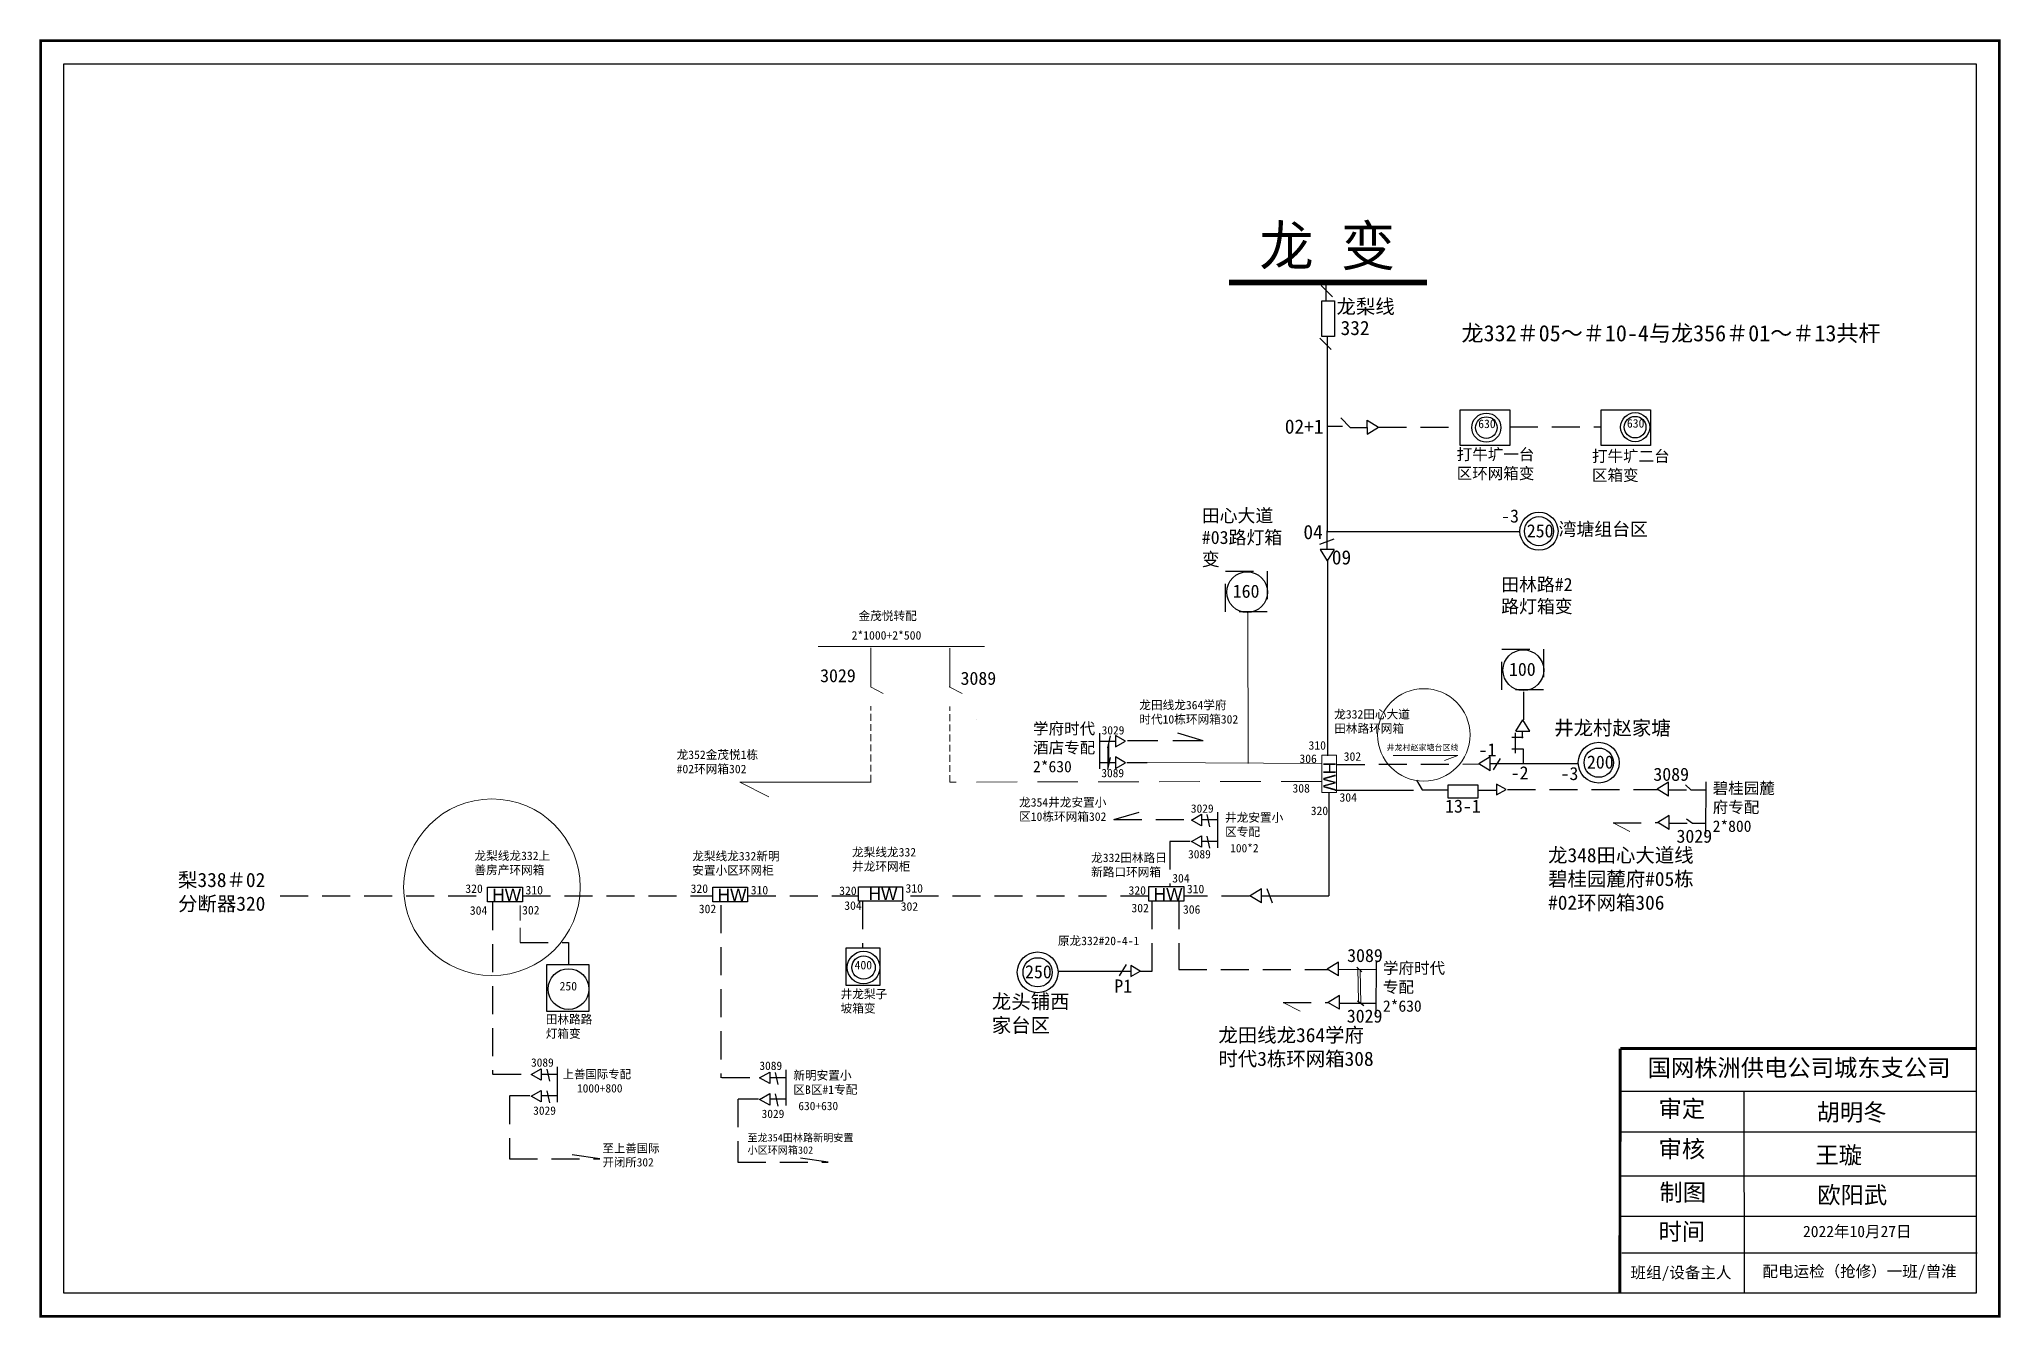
# Model space of a CAD drawing. Extents: x 0 to 344, y 0 to 224.
import ezdxf

# ---------------------------------------------------------------- set-up
doc = ezdxf.new("R2010")
doc.units = 0
doc.header["$LTSCALE"] = 0.774411
doc.linetypes.add('ACAD_ISO02W100', pattern=[15, 12, -3])
doc.linetypes.add('DASHED2', pattern=[9.525, 6.35, -3.175])
doc.layers.get('0').update_dxf_attribs({"linetype": 'CONTINUOUS'})
doc.layers.add('0-RefEdit0', color=7, linetype='CONTINUOUS')
doc.layers.add('线型', color=7, linetype='DASHED2')
doc.styles.add('SimSun_txtstyle_1.47_0_0', font='simsun.ttc', dxfattribs={"height": 1.467331})
doc.styles.add('SimSun_txtstyle_1.50_0_0', font='', dxfattribs={"height": 1.5})
doc.styles.add('SimSun_txtstyle_2.30_0_0', font='', dxfattribs={"height": 2.3})
doc.styles.add('SimSun_txtstyle_2.50_0_0', font='', dxfattribs={"height": 2.5})
doc.styles.get("Standard").update_dxf_attribs({"font": '', "height": 2.5})
doc.styles.add('字体', font='simkai_0.ttf', dxfattribs={"height": 2.5})
doc.styles.add('宋体_txtstyle_1.00_0_0', font='SIMSUN.TTC', dxfattribs={"height": 1})
doc.styles.add('宋体_txtstyle_2.00_0_0', font='SIMSUN.TTC', dxfattribs={"height": 2})
doc.styles.add('宋体_txtstyle_200.00_0_0200', font='SIMSUN.TTC', dxfattribs={"height": 200})
doc.styles.add('宋体_txtstyle_3.00_0_0', font='SIMSUN.TTC', dxfattribs={"height": 3})
doc.styles.add('楷体_GB2312_txtstyle_1.50_0_0', font='simkai_0.ttf', dxfattribs={"height": 1.5})
doc.styles.add('楷体_GB2312_txtstyle_2.00_0_0', font='simkai_0.ttf', dxfattribs={"height": 2})
doc.styles.add('楷体_GB2312_txtstyle_2.50_0_0', font='simkai_0.ttf', dxfattribs={"height": 2.5})
doc.styles.get('SimSun_txtstyle_1.50_0_0').set_extended_font_data('SimSun')
doc.styles.get('SimSun_txtstyle_2.30_0_0').set_extended_font_data('SimSun')
doc.styles.get('SimSun_txtstyle_2.50_0_0').set_extended_font_data('SimSun')
doc.styles.get('Standard').set_extended_font_data('SimSun')

msp = doc.modelspace()

# ---------------------------------------------------------------- linework, layer by layer
at = {"linetype": 'Continuous'}
for p, q in [((226.83, 178.8), (224.85, 180.78)), ((226.59, 169.56), (224.61, 171.55)), ((225.89, 171.8), (225.89, 137.6)), ((225.89, 156.08), (228.63, 156.08)), ((228.29, 157.55), (229.98, 155.87)), ((229.98, 155.87), (232.93, 155.87)), ((232.93, 155.87), (232.93, 157.13)), ((232.93, 157.13), (234.92, 155.92)), ((232.93, 154.69), (234.92, 155.92)), ((232.93, 155.87), (232.93, 154.69)), ((225.89, 134.48), (225.89, 137.73)), ((225.89, 137.6), (245.86, 137.61)), ((225.97, 132.42), (225.97, 98.22)), ((258.36, 101.48), (260.35, 101.48)), ((258.98, 98.68), (258.98, 102.23)), ((270.03, 96.82), (254.53, 96.82)), ((255.11, 95.75), (256.36, 97.73)), ((258.36, 99.42), (260.35, 99.42)), ((226.23, 91.82), (226.21, 73.63)), ((189.42, 59.58), (190.67, 61.56)), ((277.42, 39.32), (339.78, 39.32)), ((299.06, 39.31), (299.12, 3.86)), ((277.42, 32.22), (339.78, 32.22)), ((277.42, 24.47), (339.78, 24.47)), ((277.42, 17.37), (339.78, 17.37)), ((277.68, 10.94), (340.05, 10.94))]:
    msp.add_line(p, q, dxfattribs=at)
at = {"linetype": 'ACAD_ISO02W100'}
msp.add_line((225.74, 178.19), (225.74, 181.28), dxfattribs=at)
at = {"linetype": 'DASHED2'}
for p, q in [((234.92, 155.92), (249.3, 155.92)), ((257.97, 155.96), (274.04, 155.96)), ((224.65, 135.4), (227.13, 136.34)), ((260.48, 104.52), (260.48, 109.54)), ((260.21, 101.32), (260.21, 102.56)), ((227.61, 96.7), (252.53, 96.79)), ((260.38, 96.88), (260.38, 99.46)), ((257.61, 92.29), (284.03, 92.29)), ((188.45, 87.02), (202.2, 87.02)), ((276.12, 86.46), (284.06, 86.5)), ((198.28, 83.19), (198.28, 75.21)), ((79.34, 72.55), (79.34, 42.26)), ((84.6, 73.61), (118.01, 73.61)), ((124.16, 73.61), (143.65, 73.61)), ((144.29, 72.68), (144.29, 64.42)), ((194.53, 73.56), (151.31, 73.56)), ((195.12, 72.7), (195.12, 60.44)), ((199.89, 72.72), (199.89, 60.71)), ((212.25, 73.58), (200.8, 73.58)), ((215.31, 74.9), (216.25, 72.41)), ((226.21, 73.63), (226.21, 73.63)), ((119.45, 71.98), (119.45, 41.68)), ((84.2, 65.42), (92.66, 65.42)), ((92.66, 65.42), (92.66, 61.65)), ((193.01, 60.44), (195.21, 60.44)), ((199.89, 60.71), (226.13, 60.71)), ((218.21, 54.89), (226.15, 54.92)), ((79.47, 42.33), (86.26, 42.33)), ((119.58, 41.76), (126.37, 41.76)), ((82.33, 38.49), (82.33, 27.47)), ((122.44, 37.92), (122.44, 26.9)), ((98.19, 27.47), (93.17, 28.16)), ((138.3, 26.9), (133.28, 27.59)), ((82.33, 27.47), (98.19, 27.47)), ((122.44, 26.9), (138.3, 26.9))]:
    msp.add_line(p, q, dxfattribs=at)
at = {"color": 0, "linetype": 'Continuous'}
for p, q in [((227.15, 134.45), (224.7, 134.45)), ((224.7, 134.45), (225.94, 132.46)), ((227.15, 134.45), (225.94, 132.46)), ((245.86, 137.61), (259.69, 137.61)), ((259.06, 102.56), (260.27, 104.56)), ((261.5, 102.56), (260.27, 104.56)), ((259.06, 102.56), (261.5, 102.56)), ((254.52, 98.02), (252.53, 96.79)), ((254.52, 95.58), (252.53, 96.79)), ((254.52, 95.58), (254.52, 98.02)), ((285.84, 93.59), (283.84, 92.36)), ((285.84, 91.15), (285.84, 93.59)), ((285.84, 91.15), (283.84, 92.36)), ((285.96, 87.74), (283.97, 86.51)), ((285.96, 85.29), (283.97, 86.51)), ((285.96, 85.3), (285.96, 87.74)), ((214.36, 72.4), (212.36, 73.61)), ((214.36, 74.84), (212.37, 73.61)), ((214.36, 72.4), (214.36, 74.84)), ((214.36, 73.63), (226.21, 73.63)), ((227.93, 62.01), (225.94, 60.78)), ((227.93, 59.57), (227.93, 62.01)), ((178.61, 60.43), (191.45, 60.43)), ((227.93, 59.57), (225.94, 60.78)), ((228.06, 56.16), (226.07, 54.93)), ((228.06, 53.72), (228.06, 56.16)), ((228.06, 53.72), (226.06, 54.93))]:
    msp.add_line(p, q, dxfattribs=at)
at = {"color": 7, "linetype": 'Continuous', "lineweight": 0, "ltscale": 0.094691}
msp.add_line((212.06, 96.85), (211.97, 123.5), dxfattribs=at)
at = {"color": 7, "linetype": 'Continuous', "lineweight": 0, "ltscale": 1.450741}
for p, q in [((136.55, 117.4), (165.72, 117.4)), ((145.84, 93.61), (122.77, 93.61)), ((122.77, 93.61), (127.85, 91))]:
    msp.add_line(p, q, dxfattribs=at)
at = {"color": 7, "linetype": 'DASHED2', "lineweight": 0, "ltscale": 1.450741}
for p, q in [((145.8, 111.03), (145.8, 117.17)), ((159.62, 111.19), (159.62, 117.11)), ((224.96, 93.72), (159.62, 93.61))]:
    msp.add_line(p, q, dxfattribs=at)
at = {"color": 7, "linetype": 'Continuous', "lineweight": 0, "ltscale": 0.320061}
for p, q in [((147.93, 109.18), (145.69, 110.33)), ((161.79, 109.18), (159.55, 110.33)), ((159.55, 110.33), (159.55, 110.33)), ((159.62, 111.19), (159.64, 110.29))]:
    msp.add_line(p, q, dxfattribs=at)
at = {"color": 7, "linetype": 'Continuous', "lineweight": 0, "ltscale": 0.072609}
msp.add_line((145.8, 111.03), (145.79, 110.27), dxfattribs=at)
at = {"color": 7, "linetype": 'DASHED2', "lineweight": 0, "ltscale": 0.241911}
for p, q in [((145.8, 93.67), (145.79, 106.92)), ((159.62, 93.61), (159.62, 106.86))]:
    msp.add_line(p, q, dxfattribs=at)
at = {"color": 7, "linetype": 'Continuous', "lineweight": 0, "ltscale": 0.403184}
msp.add_line((164.4, 104.58), (164.4, 104.58), dxfattribs=at)
at = {"color": 7, "linetype": 'Continuous', "lineweight": 0, "ltscale": 0.167185}
for p, q in [((187.38, 99.9), (187.38, 96.14)), ((187.57, 100.85), (187.57, 97.09))]:
    msp.add_line(p, q, dxfattribs=at)
at = {"linetype": 'DASHED2', "ltscale": 1.082822}
msp.add_line((204.14, 100.86), (190.39, 100.86), dxfattribs=at)
at = {"ltscale": 1.082822}
msp.add_line((204.14, 100.86), (199.68, 102.18), dxfattribs=at)
at = {"color": 7, "linetype": 'Continuous', "lineweight": 0, "ltscale": 0.994031}
msp.add_line((224.96, 96.85), (194.31, 97.03), dxfattribs=at)
at = {"color": 7, "linetype": 'Continuous', "lineweight": 0, "ltscale": 0.321928}
for p, q in [((224.96, 98.31), (227.54, 98.31)), ((224.96, 98.31), (224.96, 91.76)), ((227.54, 98.31), (227.54, 91.76)), ((224.96, 91.76), (227.54, 91.76))]:
    msp.add_line(p, q, dxfattribs=at)
at = {"color": 7, "linetype": 'Continuous', "lineweight": 0, "ltscale": 0.423904}
for p, q in [((237.53, 98.26), (248.85, 98.26)), ((248.85, 98.26), (246.52, 97.41))]:
    msp.add_line(p, q, dxfattribs=at)
at = {"color": 0}
for p, q in [((241.59, 93.95), (242.59, 92.24)), ((288.85, 93.13), (289.76, 92.27)), ((292.41, 93.65), (292.37, 84.52)), ((227.32, 92.17), (241.06, 92.17)), ((242.59, 92.24), (247.19, 92.24)), ((252.39, 92.2), (255.62, 92.2)), ((285.83, 92.27), (289.01, 92.27)), ((289.76, 92.27), (292.38, 92.26)), ((285.97, 86.37), (289.15, 86.37)), ((288.99, 87.16), (290.07, 86.37)), ((290.07, 86.37), (292.39, 86.37)), ((234.5, 62.07), (234.47, 52.95)), ((227.92, 60.69), (234.5, 60.74)), ((231.11, 61.14), (232.03, 60.28)), ((231.26, 55.18), (232.34, 54.38)), ((228.07, 54.8), (234.48, 54.79))]:
    msp.add_line(p, q, dxfattribs=at)
msp.add_line((188.45, 87.02), (192.91, 88.35))
at = {"color": 7, "linetype": 'Continuous', "lineweight": 0, "ltscale": 0.567865}
for p, q in [((276.12, 86.46), (279.05, 84.94)), ((218.21, 54.89), (221.15, 53.37))]:
    msp.add_line(p, q, dxfattribs=at)
at = {"color": 7, "linetype": 'DASHED2'}
msp.add_line((42.05, 73.63), (78.44, 73.63), dxfattribs=at)
at = {"color": 7, "linetype": 'DASHED2', "lineweight": 0, "ltscale": 0.530408}
msp.add_line((84.2, 65.42), (84.2, 72.39), dxfattribs=at)
at = {"color": 7, "linetype": 'Continuous', "lineweight": 0, "ltscale": 0.45426}
for p, q in [((231.28, 60.99), (231.41, 55.06)), ((231.71, 60.62), (231.85, 54.69))]:
    msp.add_line(p, q, dxfattribs=at)
at = {"linetype": 'Continuous', "const_width": 0.5}
msp.add_lwpolyline([(-0.02, 223.78), (343.96, 223.78), (343.96, -0.19), (-0.02, -0.19)], close=True, dxfattribs=at)
at = {"linetype": 'Continuous'}
for points in [[(4.03, 219.73), (339.91, 219.73), (339.91, 3.86), (4.03, 3.86)], [(227.21, 178.09), (227.21, 171.83), (224.99, 171.83), (224.99, 178.09)], [(249.3, 158.94), (257.97, 158.94), (257.97, 152.68), (249.3, 152.68)], [(274.04, 158.98), (282.71, 158.98), (282.71, 152.72), (274.04, 152.72)], [(78.44, 75.15), (84.58, 75.15), (84.58, 72.57), (78.44, 72.57)], [(118, 75.15), (124.14, 75.15), (124.14, 72.57), (118, 72.57)], [(194.58, 75.28), (200.73, 75.28), (200.73, 72.7), (194.58, 72.7)]]:
    msp.add_lwpolyline(points, close=True, dxfattribs=at)
for points, const_width in [([(243.44, 181.34), (208.7, 181.32)], 1), ([(277.38, 46.83), (277.31, 3.86)], 0.5), ([(277.42, 46.83), (339.78, 46.83)], 0.5)]:
    msp.add_lwpolyline(points, dxfattribs=dict(at, const_width=const_width))
at = {"linetype": 'DASHED2'}
for points in [[(208.07, 130.66), (215.4, 130.66), (215.4, 123.5), (208.07, 123.5)], [(256.58, 116.95), (263.91, 116.95), (263.91, 109.8), (256.58, 109.8)]]:
    msp.add_lwpolyline(points, close=True, dxfattribs=at)
at = {"color": 0}
for points in [[(247.19, 93.12), (252.38, 93.12), (252.38, 90.77), (247.19, 90.77)], [(257.34, 92.31), (255.68, 93.27), (255.68, 91.35)], [(193.09, 60.43), (191.43, 61.39), (191.43, 59.47)]]:
    msp.add_lwpolyline(points, close=True, dxfattribs=at)
for points in [[(143.62, 75.19), (151.33, 75.19), (151.33, 72.7), (143.62, 72.7)], [(141.46, 64.49), (147.34, 64.49), (147.34, 57.92), (141.46, 57.92)], [(88.89, 61.56), (96.23, 61.56), (96.23, 53.36), (88.89, 53.36)]]:
    msp.add_lwpolyline(points, close=True)
at = {"color": 7}
for centre, radius in [((280, 155.92), 2.55), ((253.87, 155.84), 2.55), ((253.87, 155.84), 1.9), ((280, 155.92), 1.9)]:
    msp.add_circle(centre, radius, dxfattribs=at)
at = {"color": 0}
for radius in [3.35, 2.55]:
    msp.add_circle((263.11, 137.66), radius, dxfattribs=at)
at = {"linetype": 'Continuous'}
for centre, radius in [((211.86, 126.96), 3.58), ((260.37, 113.25), 3.58), ((273.6, 97.02), 3.58), ((273.6, 97.02), 2.57)]:
    msp.add_circle(centre, radius, dxfattribs=at)
at = {"color": 12, "linetype": 'Continuous', "lineweight": 0, "ltscale": 0.36343, "true_color": 0xc00000}
msp.add_circle((242.89, 101.89), 8.12, dxfattribs=at)
at = {"color": 12, "linetype": 'Continuous', "lineweight": 0, "ltscale": 0.884014, "true_color": 0xc00000}
msp.add_circle((79.24, 75.15), 15.51, dxfattribs=at)
at = {"color": 0, "linetype": 'Continuous'}
for centre, radius in [((144.5, 61.05), 2.86), ((144.5, 61.05), 2.05), ((92.68, 57.27), 3.58)]:
    msp.add_circle(centre, radius, dxfattribs=at)
for radius in [3.58, 2.57]:
    msp.add_circle((175.07, 60.21), radius)
at = {"layer": '0-RefEdit0', "ltscale": 1.082822}
msp.add_line((185.94, 102.17), (185.94, 95.92), dxfattribs=at)
at = {"layer": '0-RefEdit0', "linetype": 'ByBlock', "ltscale": 1.082822}
for p, q in [((185.97, 100.8), (188.73, 100.8)), ((187.79, 101.73), (187.32, 99.61)), ((190.52, 100.79), (188.74, 101.79)), ((188.74, 101.79), (188.74, 99.79)), ((188.74, 99.79), (190.52, 100.79)), ((185.97, 97.02), (188.73, 97.02)), ((187.79, 97.95), (187.32, 95.84)), ((190.52, 97.01), (188.74, 98.02)), ((188.74, 98.02), (188.74, 96.01)), ((188.74, 96.01), (190.52, 97.01))]:
    msp.add_line(p, q, dxfattribs=at)
at = {"layer": '0-RefEdit0', "linetype": 'ByBlock', "ltscale": 2}
for p, q in [((202.07, 86.95), (203.85, 87.96)), ((203.85, 85.95), (202.07, 86.95)), ((203.85, 87.96), (203.85, 85.95)), ((206.62, 86.97), (203.86, 86.97)), ((204.8, 87.89), (205.27, 85.78)), ((202.07, 83.18), (203.85, 84.18)), ((203.85, 82.18), (202.07, 83.18)), ((203.85, 84.18), (203.85, 82.18)), ((206.62, 83.19), (203.86, 83.19)), ((204.8, 84.12), (205.27, 82)), ((86.14, 42.26), (87.91, 43.27)), ((87.91, 41.26), (86.14, 42.26)), ((87.91, 43.27), (87.91, 41.26)), ((90.69, 42.27), (87.93, 42.27)), ((88.87, 43.2), (89.34, 41.09)), ((126.25, 41.69), (128.02, 42.69)), ((128.02, 40.69), (126.25, 41.69)), ((128.02, 42.69), (128.02, 40.69)), ((130.8, 41.7), (128.03, 41.7)), ((128.98, 42.63), (129.45, 40.51)), ((86.14, 38.49), (87.91, 39.49)), ((87.91, 37.49), (86.14, 38.49)), ((87.91, 39.49), (87.91, 37.49)), ((90.69, 38.5), (87.93, 38.5)), ((88.87, 39.43), (89.34, 37.31)), ((126.25, 37.91), (128.02, 38.91)), ((128.02, 36.91), (126.25, 37.91)), ((128.02, 38.91), (128.02, 36.91)), ((130.8, 37.92), (128.03, 37.92)), ((128.98, 38.85), (129.45, 36.74))]:
    msp.add_line(p, q, dxfattribs=at)
at = {"layer": '0-RefEdit0', "ltscale": 2}
for p, q in [((206.66, 88.33), (206.66, 82.09)), ((90.72, 43.64), (90.72, 37.4)), ((130.83, 43.07), (130.83, 36.82))]:
    msp.add_line(p, q, dxfattribs=at)
at = {"layer": '线型', "linetype": 'ByBlock', "ltscale": 1.082822}
msp.add_line((190.75, 97.03), (194.31, 97.03), dxfattribs=at)
at = {"layer": '线型', "linetype": 'ByBlock'}
for p, q in [((201.84, 83.19), (198.28, 83.19)), ((85.91, 38.5), (82.34, 38.5)), ((126.02, 37.93), (122.45, 37.93))]:
    msp.add_line(p, q, dxfattribs=at)

# ---------------------------------------------------------------- texts
at = {"linetype": 'Continuous', "attachment_point": 1}
for s, insert, char_height, width, style in [('龙 变', (213.99, 191.26), 7, 28.4432, '字体'), ('{\\H0.8x;打牛圹一台区环网箱变}', (248.66, 152.15), 2.5, 14.6912, '字体'), ('{\\H0.8x;打牛圹二台区箱变}', (272.42, 151.83), 2.5, 14.0491, '字体'), ('09^M^J', (226.73, 134.31), 2.5, 5.6554, 'SimSun_txtstyle_2.50_0_0'), ('审定', (284.11, 37.76), 3, 23.4615, '字体'), ('胡明冬', (311.87, 37.15), 3, 23.4615, '宋体_txtstyle_3.00_0_0'), ('审核', (284.11, 30.7), 3, 23.4615, '字体'), ('制图', (284.28, 23.08), 3, 23.4615, '字体'), ('欧阳武', (312, 22.63), 3, 23.4615, '宋体_txtstyle_3.00_0_0'), ('时间', (284.11, 16.2), 3, 23.4615, '字体')]:
    msp.add_mtext(s, dxfattribs=dict(at, insert=insert, char_height=char_height, width=width, style=style))
at = {"linetype": 'Continuous', "char_height": 2.5, "attachment_point": 1}
for s, insert, width in [('龙梨线', (227.55, 178.35), 11.025), ('332', (228.26, 174.59), 5.6554), ('02+1', (218.48, 157.28), 5.6554), ('04', (221.74, 138.76), 5.6554)]:
    msp.add_mtext(s, dxfattribs=dict(at, insert=insert, width=width))
at = {"color": 7, "attachment_point": 1}
for s, insert, char_height, width in [('{\\C1;龙332＃05～＃10-4与龙356＃01～＃13共杆}', (249.5, 173.84), 2.8431, 76.2969), ('{\\H0.6522x;630}', (252.44, 157.26), 2.3, 4.8377), ('{\\H0.6522x;630}', (278.56, 157.34), 2.3, 4.8377), ('{\\f\uffbfﾬￌﾣﾤ_GB2312|b0|i0|c134|p49;湾塘组台区}', (266.56, 139.17), 2.3, 17.8558), ('田林路#2路灯箱变', (256.47, 129.45), 2.3, 14.8712)]:
    msp.add_mtext(s, dxfattribs=dict(at, insert=insert, char_height=char_height, width=width))
at = {"color": 7, "char_height": 2.3, "attachment_point": 1, "style": 'SimSun_txtstyle_2.30_0_0'}
for s, insert, width in [('田心大道#03路灯箱变', (203.9, 141.55), 14.8712), ('-1', (252.5, 100.44), 12.9976)]:
    msp.add_mtext(s, dxfattribs=dict(at, insert=insert, width=width))
at = {"color": 0, "attachment_point": 1}
for s, insert, char_height, width in [('-3', (256.47, 141.48), 2.3, 48.99), ('250', (260.97, 138.87), 2.3, 4.8377), ('3029', (186.31, 103.44), 1.467, 15.6166), ('3089', (186.26, 95.93), 1.467, 15.6166), ('3029', (201.98, 89.7), 1.467, 15.6166), ('100*2', (208.88, 82.75), 1.467, 15.6166), ('3089', (201.49, 81.68), 1.467, 15.6166), ('400', (142.93, 62.23), 1.5, 12.9976), ('250', (91.12, 58.53), 1.5, 12.9976), ('3089', (86.1, 45.11), 1.467, 15.6166), ('上善国际专配', (91.65, 43.05), 1.467, 15.6166), ('3089', (126.21, 44.54), 1.467, 15.6166), ('1000+800', (94.18, 40.58), 1.467, 15.6166), ('3029', (86.48, 36.67), 1.467, 15.6166), ('3029', (126.59, 36.1), 1.467, 15.6166), ('630+630', (133.05, 37.48), 1.467, 15.6166)]:
    msp.add_mtext(s, dxfattribs=dict(at, insert=insert, char_height=char_height, width=width))
at = {"attachment_point": 1}
for s, insert, char_height, width, style in [('160', (209.33, 128.27), 2.3, 12.9976, 'SimSun_txtstyle_2.30_0_0'), ('{\\fSimSun|b0|i0|c134|p2;金茂悦转配}', (143.61, 123.54), 1.5, 16.3363, '楷体_GB2312_txtstyle_1.50_0_0'), ('{\\fSimSun|b0|i0|c134|p2;2*1000+2*500}', (142.4, 120.12), 1.5, 16.3363, '楷体_GB2312_txtstyle_1.50_0_0'), ('3029', (136.87, 113.45), 2.3, 12.9976, 'SimSun_txtstyle_2.30_0_0'), ('龙田线龙364学府^M^J时代10栋环网箱302', (192.92, 107.88), 1.5, 28.642, '楷体_GB2312_txtstyle_1.50_0_0'), ('{\\fSimSun|b0|i0|c134|p2;学府时代酒店专配\\P2*630}', (174.26, 104), 2, 12.434, '楷体_GB2312_txtstyle_2.00_0_0'), ('{\\fSimSun|b0|i0|c134|p2;龙332田心大道田林路环网箱}', (227.15, 106.26), 1.5, 13.7315, '楷体_GB2312_txtstyle_1.50_0_0'), ('井龙村赵家塘', (265.79, 104.37), 2.5, 28.642, '字体'), ('{\\fSimSun|b0|i0|c134|p2;龙352金茂悦1栋#02环网箱302}', (111.67, 99.16), 1.5, 16.3363, '楷体_GB2312_txtstyle_1.50_0_0'), ('306', (221.04, 98.46), 1.5, 12.9976, 'SimSun_txtstyle_1.50_0_0'), ('308', (219.82, 93.27), 1.5, 12.9976, 'SimSun_txtstyle_1.50_0_0'), ('{\\fSimSun|b0|i0|c134|p2;碧桂园麓府专配\\P2*800}', (293.62, 93.54), 2, 12.434, '字体'), ('{\\fSimSun|b0|i0|c134|p2;龙354井龙安置小区10栋环网箱302}', (171.81, 90.8), 1.5, 16.3363, '字体'), ('{\\fSimSun|b0|i0|c134|p2;井龙安置小区专配}', (207.98, 88.13), 1.5, 12.0383, '字体'), ('龙梨线龙332上善房产环网箱', (76.17, 81.42), 1.5, 14.7398, '楷体_GB2312_txtstyle_1.50_0_0'), ('龙梨线龙332新明安置小区环网柜', (114.41, 81.35), 1.5, 15.9299, '字体'), ('龙梨线龙332井龙环网柜', (142.48, 82.05), 1.5, 12.8133, '字体'), ('{\\fSimSun|b0|i0|c134|p2;龙332田林路日新路口环网箱}', (184.46, 81.07), 1.5, 13.7315, '字体'), ('龙348田心大道线碧桂园麓府#05栋#02环网箱306', (264.71, 82.03), 2.5, 28.642, '楷体_GB2312_txtstyle_2.50_0_0'), ('{\\fArial|b0|i0|c0|p32;HW}', (79.28, 74.92), 2.185, 24.3757, '字体'), ('{\\fArial|b0|i0|c0|p32;HW}', (118.85, 74.92), 2.185, 24.3757, '字体'), ('{\\fArial|b0|i0|c0|p32;HW}', (145.37, 75.11), 2.185, 24.3757, '字体'), ('{\\fArial|b0|i0|c0|p32;HW}', (195.43, 75.04), 2.185, 24.3757, '字体'), ('304', (75.36, 71.82), 1.5, 12.9976, 'SimSun_txtstyle_1.50_0_0'), ('{\\fSimSun|b0|i0|c134|p2;原龙332#20-4-1}', (178.62, 66.48), 1.5, 13.7315, '字体'), ('{\\fSimSun|b0|i0|c134|p2;学府时代专配\\P2*630}', (235.71, 61.96), 2, 12.434, '楷体_GB2312_txtstyle_2.00_0_0'), ('{\\fSimSun|b0|i0|c134|p2;井龙梨子坡箱变}', (140.46, 57.14), 1.5, 9.2317, '字体'), ('{\\fSimSun|b0|i0|c134|p2;龙头铺西家台区}', (167.02, 56.33), 2.5, 16.3655, '字体'), ('田林路路灯箱变', (88.69, 52.7), 1.5, 8.5445, '字体'), ('龙田线龙364学府时代3栋环网箱308', (206.81, 50.45), 2.5, 28.642, '楷体_GB2312_txtstyle_2.50_0_0'), ('{\\fSimSun|b0|i0|c134|p2;新明安置小区B区#1专配}', (132.16, 42.86), 1.5, 12.0383, '字体'), ('{\\fSimSun|b0|i0|c134|p2;至龙}354{\\fSimSun|b0|i0|c134|p2;田林路新明安置小区环网箱302}', (124.12, 31.82), 1.3, 18.7273, '字体')]:
    msp.add_mtext(s, dxfattribs=dict(at, insert=insert, char_height=char_height, width=width, style=style))
at = {"width": 12.9976, "attachment_point": 1}
for s, insert, char_height in [('100', (257.84, 114.56), 2.3), ('3089', (161.53, 112.98), 2.3), ('310', (222.64, 100.8), 1.5), ('302', (228.82, 98.85), 1.5), ('200', (271.53, 98.28), 2.3), ('3089', (283.2, 96.13), 2.3), ('304', (228.08, 91.67), 1.5), ('13-1', (246.62, 90.54), 2.3), ('320', (223.03, 89.32), 1.5), ('3029', (287.26, 85.26), 2.3), ('304', (198.7, 77.48), 1.5), ('320', (74.57, 75.65), 1.5), ('310', (85.13, 75.39), 1.5), ('320', (114.13, 75.65), 1.5), ('310', (124.69, 75.39), 1.5), ('320', (140.22, 75.28), 1.5), ('304', (141.11, 72.68), 1.5), ('302', (151.02, 72.52), 1.5), ('310', (151.86, 75.7), 1.5), ('320', (191.03, 75.34), 1.5), ('310', (201.27, 75.59), 1.5), ('302', (84.53, 71.87), 1.5), ('302', (115.56, 72.1), 1.5), ('302', (191.54, 72.25), 1.5), ('306', (200.59, 72), 1.5), ('3089', (229.42, 64.32), 2.3), ('250', (172.86, 61.46), 2.3), ('P1', (188.53, 58.96), 2.3), ('3029', (229.36, 53.68), 2.3)]:
    msp.add_mtext(s, dxfattribs=dict(at, insert=insert, char_height=char_height))
at = {"color": 2, "linetype": 'Continuous', "lineweight": 0, "ltscale": 0.423904, "true_color": 0xffff00, "insert": (236.36, 100.2), "char_height": 1, "attachment_point": 1, "style": '宋体_txtstyle_1.00_0_0'}
msp.add_mtext('井龙村赵家塘台区线', dxfattribs=at)
at = {"insert": (227.4, 97.16), "char_height": 2.185, "width": 24.3757, "attachment_point": 1, "rotation": 270, "style": '字体'}
msp.add_mtext('{\\fArial|b0|i0|c0|p32;HW}', dxfattribs=at)
at = {"color": 7, "true_color": 0xffffff, "char_height": 2.3, "width": 12.9976, "attachment_point": 1}
for s, insert in [('{-2}', (258.15, 96.39)), ('{-3}', (266.9, 96.26))]:
    msp.add_mtext(s, dxfattribs=dict(at, insert=insert))
at = {"color": 1, "true_color": 0xff0000, "insert": (24.11, 77.68), "char_height": 2.5, "width": 17.5504, "attachment_point": 1, "style": '楷体_GB2312_txtstyle_2.50_0_0'}
msp.add_mtext('梨338＃02分断器320', dxfattribs=at)
at = {"color": 7, "linetype": 'Continuous', "attachment_point": 1}
for s, insert, char_height, width, style in [('国网株洲供电公司城东支公司', (282.18, 44.95), 3, 82.0179, '宋体_txtstyle_3.00_0_0'), ('2022年10月27日', (309.48, 15.72), 2, 26.6236, '宋体_txtstyle_2.00_0_0')]:
    msp.add_mtext(s, dxfattribs=dict(at, insert=insert, char_height=char_height, width=width, style=style))
at = {"color": 2, "true_color": 0xffff00, "insert": (98.66, 30.04), "char_height": 1.4673, "width": 11.892, "attachment_point": 1, "style": 'SimSun_txtstyle_1.47_0_0'}
msp.add_mtext('至上善国际开闭所302', dxfattribs=at)
at = {"color": 7, "linetype": 'Continuous', "true_color": 0xffffff, "insert": (311.66, 29.62), "char_height": 3, "width": 33.0539, "attachment_point": 1, "style": '字体'}
msp.add_mtext('{\\fSimSun|b0|i0|c134|p2;王璇}', dxfattribs=at)
at = {"color": 7, "linetype": 'Continuous', "lineweight": 0, "ltscale": 0.519304, "char_height": 2, "attachment_point": 1, "style": '宋体_txtstyle_200.00_0_0200'}
for s, insert in [('班组/设备主人', (279.19, 8.5)), ('配电运检（抢修）一班/曾淮', (302.36, 8.72))]:
    msp.add_mtext(s, dxfattribs=dict(at, insert=insert))

doc.saveas('drawing.dxf')
